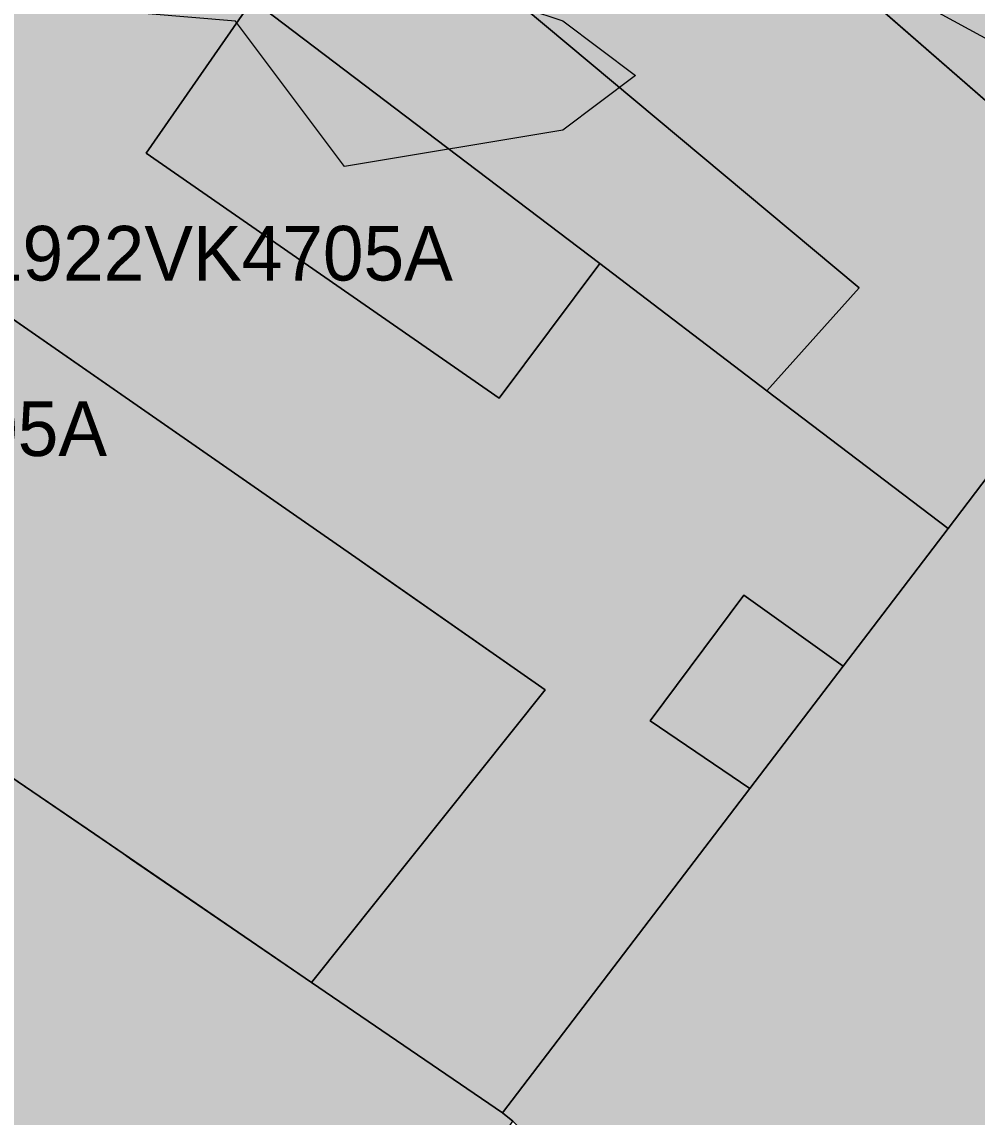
# Model space of a CAD drawing. Header units: metres. Extents: x -6 to 1255, y -2 to 532.
# Drawn here: x 442.69 to 460.18, y 435.63 to 455.68 of the extents above; entities that cross this region are included whole.
import ezdxf

# ---------------------------------------------------------------- set-up
doc = ezdxf.new("R2010")
doc.units = ezdxf.units.M
doc.header["$MEASUREMENT"] = 0
for name, color, linetype, lineweight, true_color in [('TPX_BUILDINGS', 7, 'CONTINUOUS', 0, 0x000000), ('TPX_BUILDINGS_HATCH', 7, 'CONTINUOUS', 0, 0xf0f0f0), ('TPX_BUILDINGS_SHADOWS_HATCH', 7, 'CONTINUOUS', 0, 0x000000), ('TPX_BUILDINGS_SHADOWS_OUTLINES', 7, 'CONTINUOUS', 0, 0x000000), ('TPX_CADASTRES', 7, 'CONTINUOUS', 0, 0x646464), ('TPX_CADASTRES_TEXT', 7, 'CONTINUOUS', 0, 0x000000), ('TPX_RELIEF_CONTOUR_LINES', 7, 'CONTINUOUS', 0, 0x969696)]:
    doc.layers.add(name, color=color, linetype=linetype, lineweight=lineweight, true_color=true_color)

msp = doc.modelspace()

# ---------------------------------------------------------------- hatches: boundary and pattern name
at = {"layer": 'TPX_BUILDINGS_HATCH'}
for points in [[(446.023, 485.446), (438.544, 472.691), (439.034, 472.341), (439.344, 472.111), (442.154, 470.071), (461.804, 452.961), (462.804, 454.321), (463.444, 455.181), (467.194, 460.171), (468.234, 461.551), (468.854, 462.361), (471.564, 465.851), (469.434, 468.071), (464.814, 472.871), (464.138, 473.574), (452.344, 485.841), (451.754, 486.451), (448.564, 489.781), (446.023, 485.446)], [(439.034, 472.341), (434.404, 464.851), (434.694, 464.641), (438.054, 462.291), (444.154, 458.021), (445.884, 460.961), (446.944, 460.071), (458.024, 450.811), (456.334, 448.921), (459.654, 446.401), (460.524, 447.541), (463.604, 451.391), (461.804, 452.961), (442.154, 470.071), (439.344, 472.111), (439.034, 472.341)], [(434.404, 464.851), (430.514, 458.581), (433.069, 456.804), (434.354, 455.911), (434.584, 455.751), (435.37, 455.205), (441.853, 450.7), (448.804, 445.871), (449.011, 445.726), (452.274, 443.451), (447.994, 438.091), (451.494, 435.701), (456.024, 441.641), (454.194, 442.881), (455.914, 445.181), (457.734, 443.881), (459.654, 446.401), (456.334, 448.921), (453.274, 451.251), (451.434, 448.791), (444.964, 453.271), (446.914, 456.081), (444.154, 458.021), (438.054, 462.291), (434.694, 464.641), (434.404, 464.851)], [(430.514, 458.581), (426.784, 452.551), (429.302, 450.838), (429.914, 450.421), (430.974, 449.701), (431.499, 449.343), (438.3, 444.706), (438.52, 444.556), (444.017, 440.81), (444.544, 440.451), (444.681, 440.357), (447.994, 438.091), (452.274, 443.451), (449.011, 445.726), (448.804, 445.871), (441.853, 450.7), (435.37, 455.205), (434.584, 455.751), (434.354, 455.911), (433.069, 456.804), (430.514, 458.581)]]:
    msp.add_hatch(color=256, dxfattribs=at).paths.add_polyline_path(points)
h = msp.add_hatch(color=256, dxfattribs=at)
h.paths.add_polyline_path([(426.204, 452.921), (418.634, 441.041), (419.234, 440.641), (420.462, 439.798), (421.914, 438.801), (422.214, 438.591), (423.766, 437.515), (424.947, 436.696), (433.104, 431.041), (435.434, 429.261), (437.944, 427.331), (443.524, 423.361), (446.534, 427.861), (445.814, 428.321), (445.274, 427.561), (443.804, 428.561), (446.994, 433.341), (448.524, 432.271), (447.874, 431.371), (448.564, 430.891), (451.684, 435.551), (451.494, 435.701), (447.994, 438.091), (444.681, 440.357), (444.544, 440.451), (444.017, 440.81), (438.52, 444.556), (438.3, 444.706), (431.499, 449.343), (430.974, 449.701), (429.914, 450.421), (429.302, 450.838), (426.784, 452.551), (426.204, 452.921)])
h.paths.add_polyline_path([(432.094, 436.811), (434.994, 441.581), (439.844, 438.631), (436.944, 433.861), (432.094, 436.811)], flags=16)
h = msp.add_hatch(color=256, dxfattribs=at)
h.paths.add_polyline_path([(456.024, 441.641), (451.494, 435.701), (451.684, 435.551), (454.024, 433.141), (455.244, 432.041), (457.304, 434.741), (459.514, 432.951), (457.304, 430.191), (473.203, 415.84), (474.923, 414.28), (476.573, 412.79), (486.043, 424.21), (482.503, 427.36), (479.813, 429.83), (471.514, 437.451), (466.654, 441.911), (464.514, 439.231), (462.174, 441.051), (464.424, 443.951), (462.694, 445.551), (460.524, 447.541), (459.654, 446.401), (457.734, 443.881), (456.024, 441.641)])
h.paths.add_polyline_path([(464.624, 430.751), (467.484, 433.951), (471.894, 430.021), (469.033, 426.821), (464.624, 430.751)], flags=16)
at = {"layer": 'TPX_BUILDINGS_SHADOWS_HATCH'}
for points in [[(445.884, 460.961), (444.154, 458.021), (446.914, 456.081), (444.964, 453.271), (451.434, 448.791), (453.274, 451.251), (456.334, 448.921), (458.024, 450.811), (446.944, 460.071), (445.884, 460.961)], [(455.914, 445.181), (454.194, 442.881), (456.024, 441.641), (457.734, 443.881), (455.914, 445.181)]]:
    msp.add_hatch(color=256, dxfattribs=at).paths.add_polyline_path(points)

# ---------------------------------------------------------------- linework, layer by layer
at = {"layer": 'TPX_BUILDINGS', "elevation": 0.042}
for points in [[(446.023, 485.446), (438.544, 472.691), (439.034, 472.341), (439.344, 472.111), (442.154, 470.071), (461.804, 452.961), (462.804, 454.321), (463.444, 455.181), (467.194, 460.171), (468.234, 461.551), (468.854, 462.361), (471.564, 465.851), (469.434, 468.071), (464.814, 472.871), (464.138, 473.574), (452.344, 485.841), (451.754, 486.451), (448.564, 489.781)], [(439.034, 472.341), (434.404, 464.851), (434.694, 464.641), (438.054, 462.291), (444.154, 458.021), (445.884, 460.961), (446.944, 460.071), (458.024, 450.811), (456.334, 448.921), (459.654, 446.401), (460.524, 447.541), (463.604, 451.391), (461.804, 452.961), (442.154, 470.071), (439.344, 472.111)], [(430.514, 458.581), (426.784, 452.551), (429.302, 450.838), (429.914, 450.421), (430.974, 449.701), (431.499, 449.343), (438.3, 444.706), (438.52, 444.556), (444.017, 440.81), (444.544, 440.451), (444.681, 440.357), (447.994, 438.091), (452.274, 443.451), (449.011, 445.726), (448.804, 445.871), (441.853, 450.7), (435.37, 455.205), (434.584, 455.751), (434.354, 455.911), (433.069, 456.804)], [(456.024, 441.641), (451.494, 435.701), (451.684, 435.551), (454.024, 433.141), (455.244, 432.041), (457.304, 434.741), (459.514, 432.951), (457.304, 430.191), (473.203, 415.84), (474.923, 414.28), (476.573, 412.79), (486.043, 424.21), (482.503, 427.36), (479.813, 429.83), (471.514, 437.451), (466.654, 441.911), (464.514, 439.231), (462.174, 441.051), (464.424, 443.951), (462.694, 445.551), (460.524, 447.541), (459.654, 446.401), (457.734, 443.881)]]:
    msp.add_lwpolyline(points, close=True, dxfattribs=at)
for points in [[(434.584, 455.751), (435.37, 455.205), (441.853, 450.7), (448.804, 445.871), (449.011, 445.726), (452.274, 443.451), (447.994, 438.091), (451.494, 435.701), (456.024, 441.641), (454.194, 442.881), (455.914, 445.181), (457.734, 443.881), (459.654, 446.401), (456.334, 448.921), (453.274, 451.251), (451.434, 448.791), (444.964, 453.271), (446.914, 456.081)], [(451.684, 435.551), (451.494, 435.701), (447.994, 438.091), (444.681, 440.357), (444.544, 440.451), (444.017, 440.81), (438.52, 444.556), (438.3, 444.706), (431.499, 449.343), (430.974, 449.701), (429.914, 450.421), (429.302, 450.838), (426.784, 452.551), (426.204, 452.921), (418.634, 441.041)]]:
    msp.add_lwpolyline(points, dxfattribs=at)
at = {"layer": 'TPX_BUILDINGS_SHADOWS_OUTLINES', "elevation": 0.039}
for points in [[(445.884, 460.961), (444.154, 458.021), (446.914, 456.081), (444.964, 453.271), (451.434, 448.791), (453.274, 451.251), (456.334, 448.921), (458.024, 450.811), (446.944, 460.071)], [(455.914, 445.181), (454.194, 442.881), (456.024, 441.641), (457.734, 443.881)]]:
    msp.add_lwpolyline(points, close=True, dxfattribs=at)
at = {"layer": 'TPX_CADASTRES', "elevation": 0.024}
for points in [[(448.564, 489.782), (438.544, 472.692), (439.034, 472.342), (439.344, 472.112), (442.154, 470.072), (461.804, 452.961), (463.604, 451.391), (464.764, 452.801), (462.804, 454.321), (463.444, 455.181), (467.194, 460.171), (468.234, 461.551), (468.854, 462.361), (471.564, 465.851), (469.434, 468.071), (464.814, 472.871), (452.344, 485.842), (451.754, 486.452)], [(439.034, 472.342), (434.404, 464.852), (434.694, 464.642), (438.054, 462.292), (444.154, 458.022), (446.914, 456.081), (453.274, 451.251), (456.334, 448.921), (459.654, 446.401), (460.524, 447.541), (463.604, 451.391), (461.804, 452.961), (442.154, 470.072), (439.344, 472.112)], [(434.404, 464.852), (430.514, 458.582), (434.354, 455.912), (434.584, 455.752), (448.804, 445.871), (452.274, 443.451), (447.994, 438.091), (451.494, 435.701), (456.024, 441.641), (457.734, 443.881), (459.654, 446.401), (456.334, 448.921), (453.274, 451.251), (446.914, 456.081), (444.154, 458.022), (438.054, 462.292), (434.694, 464.642)], [(430.514, 458.582), (426.784, 452.552), (429.914, 450.422), (430.974, 449.702), (438.234, 444.752), (444.544, 440.451), (447.994, 438.091), (452.274, 443.451), (448.804, 445.871), (434.584, 455.752), (434.354, 455.912)], [(426.204, 452.922), (418.634, 441.042), (419.234, 440.642), (421.914, 438.802), (422.214, 438.592), (433.104, 431.042), (435.434, 429.261), (437.944, 427.331), (443.524, 423.361), (446.534, 427.861), (447.734, 429.651), (448.564, 430.891), (451.684, 435.551), (451.494, 435.701), (447.994, 438.091), (444.544, 440.451), (438.234, 444.752), (430.974, 449.702), (429.914, 450.422), (426.784, 452.552)], [(456.024, 441.641), (451.494, 435.701), (451.684, 435.551), (454.024, 433.141), (455.244, 432.041), (457.304, 430.191), (473.203, 415.841), (474.923, 414.281), (476.573, 412.791), (486.043, 424.211), (482.503, 427.361), (479.813, 429.831), (471.514, 437.451), (466.654, 441.911), (464.424, 443.951), (462.694, 445.551), (460.524, 447.541), (459.654, 446.401), (457.734, 443.881)]]:
    msp.add_lwpolyline(points, close=True, dxfattribs=at)
at = {"layer": 'TPX_RELIEF_CONTOUR_LINES', "elevation": 0.045}
msp.add_lwpolyline([(461.588, 454.695), (457.925, 456.693), (452.597, 460.691), (450.599, 461.355), (448.601, 460.691), (447.174, 458.692), (450.599, 456.36), (452.597, 455.695), (453.93, 454.695), (452.597, 453.694), (448.601, 453.029), (446.603, 455.693), (442.606, 456.027), (432.615, 458.797), (426.621, 461.642), (424.622, 464.534), (422.624, 466.52), (416.629, 469.684), (412.633, 470.35), (408.637, 470.112), (392.651, 467.99)], dxfattribs=at)

# ---------------------------------------------------------------- texts
at = {"layer": 'TPX_CADASTRES_TEXT'}
for s, p in [('0251922VK4705A', (439.726, 450.942, 0.024)), ('0251921VK4705A', (433.393, 447.729, 0.024))]:
    msp.add_text(s, height=1, dxfattribs=at).set_placement(p)

doc.saveas('drawing.dxf')
